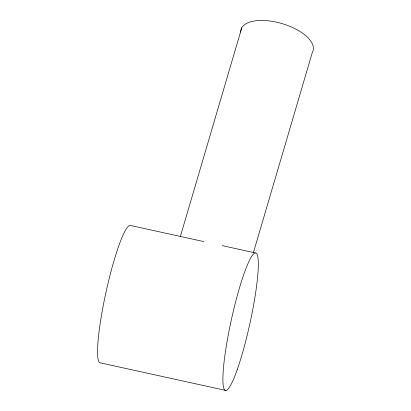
<?xml version="1.0" encoding="UTF-8"?>
<svg xmlns="http://www.w3.org/2000/svg" width="411" height="411" viewBox="0 0 411 411"><rect width="100%" height="100%" fill="white"/><g stroke="black" fill="none" stroke-linecap="round" stroke-linejoin="round"><path stroke-width="0.62" d="M180.403 236.356L241.807 27.722M253.464 252.436L312.334 52.418A37.54 17.221 16.4 0 0 281.175 23.335A37.54 17.221 16.4 0 0 240.738 32.089M203.907 241.606L129.948 225.367A70.394 9.463 -77.6 0 0 105.38 295.031A70.394 9.463 -77.6 0 0 100.561 362.923L225.922 390.45M222.084 245.598L255.303 252.893M237.204 369.679A70.394 9.463 -77.6 0 0 257.358 255.01A70.394 9.463 -77.6 0 0 227.273 340.329A70.394 9.463 -77.6 0 0 237.204 369.679"/></g></svg>
